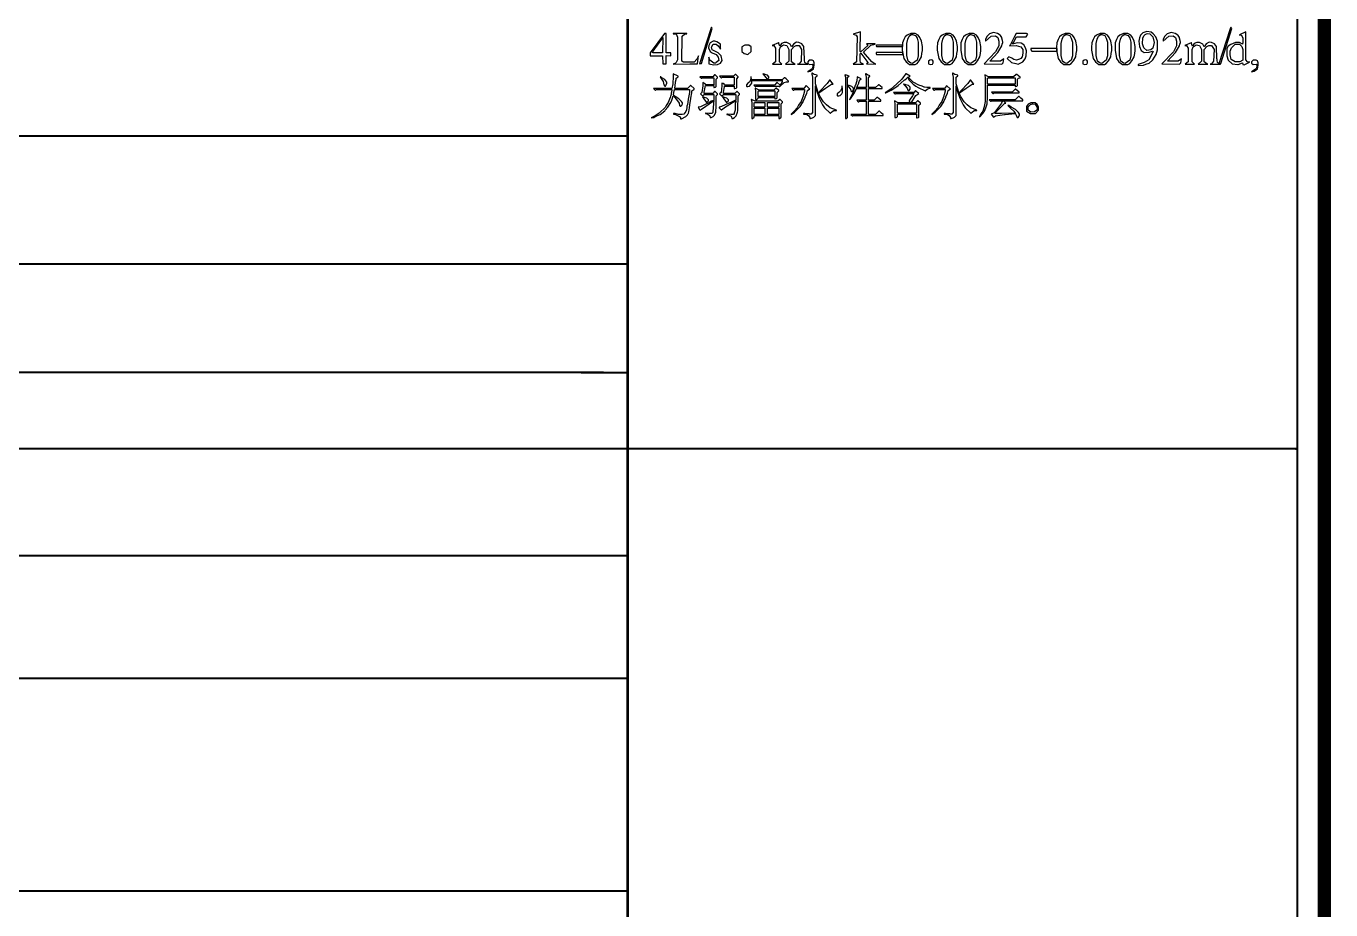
# Model space of a CAD drawing. Extents: x 94 to 452, y -72 to 1042.
# Drawn here: x 354.3 to 451.7, y 290.5 to 356.5 of the extents above; entities that cross this region are included whole.
import ezdxf

# ---------------------------------------------------------------- set-up
doc = ezdxf.new("R2010")
doc.units = 0
doc.header["$MEASUREMENT"] = 0
doc.layers.add('TREE_LAYER', color=7, linetype='Continuous')

msp = doc.modelspace()

# ---------------------------------------------------------------- linework, layer by layer
at = {"layer": 'TREE_LAYER'}
for points, const_width, elevation in [([(451.22612, 995.005583), (451.22612, 11.113007), (451.22612, 10.313007), (451.22612, -71.498816), (94.22612, -71.498816), (94.22612, -69.496695), (94.22612, 9.432416), (94.22612, 10.313007), (94.22612, 11.113007), (94.22612, 13.086307)], 1, 2891.008799), ([(96.22612, 13.086307), (96.22612, 11.113007), (96.22612, 10.313007), (96.22612, 9.432416), (96.22612, 9.432416), (96.22612, -69.496695), (96.22612, -69.498816), (449.22612, -69.498816), (449.22612, -69.498816), (449.22612, 10.313007), (449.22612, 11.113007), (449.22612, 995.005583)], 0.15, 2875.008799), ([(399.22612, 358.157359), (399.22612, 348.278409)], 0.2, 9.87895), ([(221.22612, 348.278409), (399.22612, 348.278409)], 0.15, 178), ([(399.22612, 348.278409), (399.22612, 338.736577)], 0.2, 9.541832), ([(221.22612, 338.736577), (399.22612, 338.736577)], 0.15, 178), ([(399.22612, 338.736577), (399.22612, 330.632555)], 0.2, 8.104022), ([(221.22612, 330.711939), (399.22612, 330.632555)], 0.15, 178.000018), ([(399.22612, 330.632555), (399.22612, 324.946668)], 0.2, 5.685886), ([(221.22612, 324.977389), (449.22612, 324.938039)], 0.15, 228.000003), ([(399.22612, 324.946668), (399.22612, 316.973356)], 0.2, 7.973312), ([(221.22612, 316.973356), (399.22612, 316.973356)], 0.15, 178), ([(399.22612, 316.973356), (399.22612, 307.823654)], 0.2, 9.149702), ([(221.22612, 307.823654), (399.22612, 307.823654)], 0.15, 178), ([(399.22612, 307.823654), (399.22612, 291.932241)], 0.2, 15.891413), ([(221.22612, 291.932241), (399.22612, 291.932241)], 0.15, 178), ([(399.22612, 291.932241), (399.22612, 281.747003)], 0.2, 10.185238)]:
    msp.add_lwpolyline(points, dxfattribs=dict(at, const_width=const_width, elevation=elevation))
at = {"layer": 'TREE_LAYER', "elevation": 1017}
for points in [[(402.111456, 355.939712), (401.974201, 355.939712), (400.903613, 354.48481), (400.903613, 354.265203), (401.836946, 354.265203), (401.864397, 353.661281), (402.111456, 353.661281), (402.097731, 354.278928), (402.440868, 354.265203), (402.440868, 354.48481), (402.097731, 354.498536), (402.111456, 355.939712), (402.111456, 355.939712)], [(401.782044, 355.500497), (401.864397, 355.624026), (401.823221, 354.498536), (401.123221, 354.48481), (401.09577, 354.512261), (401.123221, 354.622065), (401.782044, 355.500497), (401.782044, 355.500497)], [(403.637565, 355.939712), (402.621879, 355.939712), (402.621879, 355.912261), (402.841487, 355.912261), (402.951291, 355.651477), (402.951291, 353.976967), (402.841487, 353.757359), (402.80031, 353.716183), (402.621879, 353.63383), (403.870898, 353.661281), (403.884624, 353.661281), (404.104232, 353.661281), (404.104232, 353.675006), (404.337565, 353.675006), (404.337565, 353.675006), (404.447369, 353.675006), (404.447369, 353.688732), (404.529722, 354.265203), (404.392467, 354.004418), (404.20031, 353.78481), (403.390506, 353.798536), (403.280702, 353.867163), (403.308153, 355.720105), (403.50031, 355.912261), (403.637565, 355.912261), (403.637565, 355.939712), (403.637565, 355.939712)], [(405.47936, 356.392654), (405.438184, 356.28285), (404.587203, 353.675006), (404.738184, 353.702457), (405.547988, 356.296575), (405.47936, 356.406379), (405.47936, 356.392654)], [(416.609905, 356.049516), (416.060885, 355.871085), (416.280493, 355.802457), (416.362846, 355.692654), (416.321669, 353.825987), (416.060885, 353.63383), (416.829513, 353.63383), (416.62363, 353.743634), (416.609905, 353.771085), (416.582454, 353.922065), (416.582454, 354.375006), (416.609905, 354.471085), (416.62363, 354.471085), (417.158924, 353.757359), (417.158924, 353.743634), (417.158924, 353.743634), (417.04912, 353.675006), (417.74912, 353.63383), (417.680493, 353.675006), (417.44716, 353.825987), (416.829513, 354.539712), (417.378532, 355.061281), (417.694218, 355.129908), (417.707944, 355.143634), (417.707944, 355.171085), (417.04912, 355.171085), (417.158924, 355.03383), (416.62363, 354.567163), (416.609905, 354.553438), (416.582454, 354.594614), (416.609905, 356.049516), (416.609905, 356.049516)], [(420.691534, 355.939712), (420.362122, 355.939712), (420.087613, 355.802457), (419.936632, 355.692654), (419.840554, 355.473046), (419.744475, 355.225987), (419.73075, 354.896575), (419.73075, 354.676967), (419.840554, 354.073046), (420.018985, 353.825987), (420.279769, 353.606379), (420.691534, 353.606379), (420.691534, 353.606379), (420.828789, 353.702457), (420.979769, 353.880889), (421.158201, 354.18285), (421.199377, 354.443634), (421.240554, 354.663242), (421.240554, 354.773046), (421.240554, 354.965203), (421.171926, 355.349516), (421.048397, 355.624026), (420.911142, 355.802457), (420.691534, 355.939712), (420.691534, 355.939712)], [(420.471926, 355.857359), (420.499377, 355.857359), (420.718985, 355.775006), (420.828789, 355.58285), (420.911142, 355.294614), (420.911142, 354.251477), (420.828789, 353.935791), (420.499377, 353.688732), (420.362122, 353.716183), (420.169966, 353.867163), (420.060162, 354.292654), (420.060162, 355.18481), (420.142515, 355.500497), (420.252319, 355.720105), (420.403299, 355.843634), (420.471926, 355.857359), (420.471926, 355.857359)], [(423.304536, 355.939712), (422.975125, 355.939712), (422.700615, 355.802457), (422.549634, 355.692654), (422.453556, 355.473046), (422.357477, 355.225987), (422.343752, 354.896575), (422.343752, 354.676967), (422.453556, 354.073046), (422.631987, 353.825987), (422.892772, 353.606379), (423.304536, 353.606379), (423.304536, 353.606379), (423.441791, 353.702457), (423.592772, 353.880889), (423.771203, 354.18285), (423.812379, 354.443634), (423.853556, 354.663242), (423.853556, 354.773046), (423.853556, 354.965203), (423.784928, 355.349516), (423.661399, 355.624026), (423.524144, 355.802457), (423.304536, 355.939712), (423.304536, 355.939712)], [(423.084928, 355.857359), (423.112379, 355.857359), (423.331987, 355.775006), (423.441791, 355.58285), (423.524144, 355.294614), (423.524144, 354.251477), (423.441791, 353.935791), (423.112379, 353.688732), (422.975125, 353.716183), (422.782968, 353.867163), (422.673164, 354.292654), (422.673164, 355.18481), (422.755517, 355.500497), (422.865321, 355.720105), (423.016301, 355.843634), (423.084928, 355.857359), (423.084928, 355.857359)], [(425.050253, 355.939712), (424.720841, 355.939712), (424.446331, 355.802457), (424.295351, 355.692654), (424.199273, 355.473046), (424.103194, 355.225987), (424.089469, 354.896575), (424.089469, 354.676967), (424.199273, 354.073046), (424.377704, 353.825987), (424.638488, 353.606379), (425.050253, 353.606379), (425.050253, 353.606379), (425.187508, 353.702457), (425.338488, 353.880889), (425.51692, 354.18285), (425.558096, 354.443634), (425.599273, 354.663242), (425.599273, 354.773046), (425.599273, 354.965203), (425.530645, 355.349516), (425.407116, 355.624026), (425.269861, 355.802457), (425.050253, 355.939712), (425.050253, 355.939712)], [(424.830645, 355.857359), (424.858096, 355.857359), (425.077704, 355.775006), (425.187508, 355.58285), (425.269861, 355.294614), (425.269861, 354.251477), (425.187508, 353.935791), (424.858096, 353.688732), (424.720841, 353.716183), (424.528684, 353.867163), (424.41888, 354.292654), (424.41888, 355.18481), (424.501233, 355.500497), (424.611037, 355.720105), (424.762018, 355.843634), (424.830645, 355.857359), (424.830645, 355.857359)], [(426.837146, 355.939712), (426.535185, 355.994614), (426.24695, 355.898536), (426.054793, 355.720105), (425.944989, 355.514222), (425.944989, 355.363242), (426.356754, 355.73383), (426.686166, 355.747555), (426.864597, 355.624026), (426.933225, 355.363242), (426.933225, 355.020105), (426.699891, 354.567163), (425.835185, 353.675006), (427.152833, 353.63383), (427.262636, 353.743634), (427.303813, 354.045595), (427.056754, 353.853438), (426.356754, 353.853438), (426.274401, 353.853438), (426.864597, 354.512261), (427.152833, 355.020105), (427.194009, 355.143634), (427.235185, 355.267163), (427.235185, 355.294614), (427.207734, 355.404418), (427.166558, 355.58285), (427.152833, 355.637752), (427.056754, 355.788732), (427.043029, 355.802457), (426.837146, 355.939712), (426.837146, 355.939712)], [(429.008353, 355.939712), (428.239726, 355.939712), (428.102471, 355.706379), (427.80051, 355.102457), (427.745608, 355.020105), (428.239726, 355.03383), (428.569137, 354.924026), (428.720118, 354.731869), (428.733843, 354.471085), (428.678941, 354.196575), (428.569137, 354.073046), (428.473059, 354.004418), (428.267177, 353.949516), (428.061294, 353.990693), (427.896588, 354.086771), (427.690706, 354.18285), (427.553451, 354.05932), (427.882863, 353.771085), (428.212275, 353.688732), (428.390706, 353.647555), (428.720118, 353.812261), (428.898549, 354.031869), (428.980902, 354.251477), (429.008353, 354.635791), (428.939726, 354.869124), (428.802471, 355.075006), (428.596588, 355.198536), (428.294628, 355.225987), (427.965216, 355.143634), (428.033843, 355.253438), (428.253451, 355.692654), (428.980902, 355.692654), (429.090706, 355.871085), (429.008353, 355.939712), (429.008353, 355.939712)], [(432.211551, 355.939712), (431.88214, 355.939712), (431.60763, 355.802457), (431.456649, 355.692654), (431.360571, 355.473046), (431.264493, 355.225987), (431.250767, 354.896575), (431.250767, 354.676967), (431.360571, 354.073046), (431.539002, 353.825987), (431.799787, 353.606379), (432.211551, 353.606379), (432.211551, 353.606379), (432.348806, 353.702457), (432.499787, 353.880889), (432.678218, 354.18285), (432.719394, 354.443634), (432.760571, 354.663242), (432.760571, 354.773046), (432.760571, 354.965203), (432.691943, 355.349516), (432.568414, 355.624026), (432.431159, 355.802457), (432.211551, 355.939712), (432.211551, 355.939712)], [(431.991943, 355.857359), (432.019394, 355.857359), (432.239002, 355.775006), (432.348806, 355.58285), (432.431159, 355.294614), (432.431159, 354.251477), (432.348806, 353.935791), (432.019394, 353.688732), (431.88214, 353.716183), (431.689983, 353.867163), (431.580179, 354.292654), (431.580179, 355.18481), (431.662532, 355.500497), (431.772336, 355.720105), (431.923316, 355.843634), (431.991943, 355.857359), (431.991943, 355.857359)], [(434.824553, 355.939712), (434.495142, 355.939712), (434.220632, 355.802457), (434.069651, 355.692654), (433.973573, 355.473046), (433.877495, 355.225987), (433.863769, 354.896575), (433.863769, 354.676967), (433.973573, 354.073046), (434.152004, 353.825987), (434.412789, 353.606379), (434.824553, 353.606379), (434.824553, 353.606379), (434.961808, 353.702457), (435.112789, 353.880889), (435.29122, 354.18285), (435.332397, 354.443634), (435.373573, 354.663242), (435.373573, 354.773046), (435.373573, 354.965203), (435.304946, 355.349516), (435.181416, 355.624026), (435.044161, 355.802457), (434.824553, 355.939712), (434.824553, 355.939712)], [(434.604946, 355.857359), (434.632397, 355.857359), (434.852004, 355.775006), (434.961808, 355.58285), (435.044161, 355.294614), (435.044161, 354.251477), (434.961808, 353.935791), (434.632397, 353.688732), (434.495142, 353.716183), (434.302985, 353.867163), (434.193181, 354.292654), (434.193181, 355.18481), (434.275534, 355.500497), (434.385338, 355.720105), (434.536318, 355.843634), (434.604946, 355.857359), (434.604946, 355.857359)], [(436.57027, 355.939712), (436.240858, 355.939712), (435.966349, 355.802457), (435.815368, 355.692654), (435.71929, 355.473046), (435.623211, 355.225987), (435.609486, 354.896575), (435.609486, 354.676967), (435.71929, 354.073046), (435.897721, 353.825987), (436.158505, 353.606379), (436.57027, 353.606379), (436.57027, 353.606379), (436.707525, 353.702457), (436.858505, 353.880889), (437.036937, 354.18285), (437.078113, 354.443634), (437.11929, 354.663242), (437.11929, 354.773046), (437.11929, 354.965203), (437.050662, 355.349516), (436.927133, 355.624026), (436.789878, 355.802457), (436.57027, 355.939712), (436.57027, 355.939712)], [(436.350662, 355.857359), (436.378113, 355.857359), (436.597721, 355.775006), (436.707525, 355.58285), (436.789878, 355.294614), (436.789878, 354.251477), (436.707525, 353.935791), (436.378113, 353.688732), (436.240858, 353.716183), (436.048702, 353.867163), (435.938898, 354.292654), (435.938898, 355.18481), (436.021251, 355.500497), (436.131054, 355.720105), (436.282035, 355.843634), (436.350662, 355.857359), (436.350662, 355.857359)], [(438.315987, 356.035791), (437.986575, 356.076967), (437.684614, 355.980889), (437.519908, 355.816183), (437.437556, 355.596575), (437.396379, 355.363242), (437.437556, 354.951477), (437.57481, 354.663242), (437.794418, 354.512261), (438.151281, 354.525987), (438.412065, 354.622065), (438.453242, 354.594614), (438.12383, 353.963242), (437.780693, 353.757359), (437.341477, 353.606379), (437.341477, 353.537752), (437.725791, 353.578928), (437.904222, 353.63383), (438.151281, 353.716183), (438.39834, 353.949516), (438.425791, 353.976967), (438.67285, 354.361281), (438.782654, 354.718144), (438.782654, 355.363242), (438.645399, 355.678928), (438.466967, 355.912261), (438.315987, 356.035791), (438.315987, 356.035791)], [(437.97285, 355.898536), (438.055203, 355.925987), (438.206183, 355.912261), (438.425791, 355.678928), (438.535595, 355.253438), (438.439516, 354.841673), (438.288536, 354.704418), (437.986575, 354.663242), (437.766967, 354.855399), (437.657163, 355.157359), (437.684614, 355.610301), (437.794418, 355.788732), (437.808144, 355.802457), (437.84932, 355.857359), (437.97285, 355.898536), (437.97285, 355.898536)], [(440.10288, 355.939712), (439.800919, 355.994614), (439.512684, 355.898536), (439.320527, 355.720105), (439.210723, 355.514222), (439.210723, 355.363242), (439.622488, 355.73383), (439.9519, 355.747555), (440.130331, 355.624026), (440.198959, 355.363242), (440.198959, 355.020105), (439.965625, 354.567163), (439.100919, 353.675006), (440.418566, 353.63383), (440.52837, 353.743634), (440.569547, 354.045595), (440.322488, 353.853438), (439.622488, 353.853438), (439.540135, 353.853438), (440.130331, 354.512261), (440.418566, 355.020105), (440.459743, 355.143634), (440.500919, 355.267163), (440.500919, 355.294614), (440.473468, 355.404418), (440.432292, 355.58285), (440.418566, 355.637752), (440.322488, 355.788732), (440.308762, 355.802457), (440.10288, 355.939712), (440.10288, 355.939712)], [(444.253137, 356.392654), (444.211961, 356.28285), (443.36098, 353.675006), (443.511961, 353.702457), (444.321765, 356.296575), (444.253137, 356.406379), (444.253137, 356.392654)], [(445.381207, 356.049516), (444.91454, 355.829908), (444.91454, 355.802457), (445.024344, 355.829908), (445.161599, 355.610301), (445.161599, 355.239712), (445.134148, 355.157359), (445.120422, 355.143634), (444.91454, 355.253438), (444.612579, 355.253438), (444.255717, 355.116183), (444.06356, 354.992654), (443.967481, 354.800497), (443.953756, 354.48481), (443.953756, 354.251477), (444.06356, 353.935791), (444.351795, 353.675006), (444.777285, 353.606379), (444.804736, 353.606379), (445.120422, 353.743634), (445.134148, 353.729908), (445.161599, 353.606379), (445.243952, 353.592654), (445.641991, 353.78481), (445.641991, 353.825987), (445.573364, 353.78481), (445.491011, 353.825987), (445.381207, 353.963242), (445.381207, 356.049516), (445.381207, 356.049516)], [(405.728999, 355.349516), (405.605469, 355.349516), (405.399587, 355.225987), (405.289783, 355.03383), (405.276057, 354.869124), (405.399587, 354.594614), (405.536842, 354.48481), (405.825077, 354.361281), (405.989783, 354.169124), (406.030959, 353.90834), (405.838802, 353.757359), (405.811351, 353.716183), (405.660371, 353.716183), (405.35841, 353.935791), (405.289783, 354.155399), (405.289783, 353.675006), (405.674097, 353.592654), (405.948606, 353.606379), (406.154489, 353.716183), (406.278018, 353.922065), (406.209391, 354.265203), (405.976057, 354.498536), (405.536842, 354.718144), (405.48194, 354.910301), (405.605469, 355.129908), (405.838802, 355.143634), (405.989783, 355.020105), (406.168214, 354.773046), (406.154489, 355.129908), (405.879979, 355.30834), (405.728999, 355.349516), (405.728999, 355.349516)], [(408.270794, 355.061281), (407.968833, 355.061281), (407.749225, 354.924026), (407.749225, 354.594614), (407.927656, 354.443634), (408.188441, 354.375006), (408.449225, 354.594614), (408.449225, 354.924026), (408.270794, 355.061281), (408.270794, 355.061281)], [(410.483177, 355.239712), (410.01651, 355.03383), (410.153765, 355.03383), (410.263569, 354.841673), (410.263569, 353.825987), (410.043961, 353.63383), (410.743961, 353.63383), (410.56553, 353.825987), (410.56553, 354.745595), (410.647883, 354.937752), (410.853765, 355.075006), (411.11455, 355.03383), (411.251805, 354.745595), (411.251805, 353.853438), (411.004746, 353.63383), (411.732197, 353.63383), (411.663569, 353.675006), (411.471412, 353.825987), (411.471412, 354.731869), (411.663569, 354.965203), (411.800824, 355.03383), (412.020432, 355.03383), (412.212589, 354.731869), (412.171412, 353.853438), (412.020432, 353.675006), (411.910628, 353.63383), (412.679256, 353.63383), (412.473373, 353.743634), (412.459648, 353.771085), (412.432197, 353.922065), (412.432197, 354.045595), (412.418471, 354.045595), (412.39102, 354.951477), (412.24004, 355.171085), (412.006706, 355.253438), (411.842001, 355.280889), (411.622393, 355.171085), (411.471412, 354.924026), (411.361608, 355.143634), (411.11455, 355.267163), (410.922393, 355.253438), (410.71651, 355.18481), (410.592981, 354.992654), (410.56553, 355.03383), (410.483177, 355.253438), (410.483177, 355.239712)], [(419.783072, 355.061281), (417.806602, 355.061281), (417.779151, 355.03383), (417.806602, 354.951477), (419.755621, 354.951477), (419.783072, 354.992654), (419.783072, 355.061281), (419.783072, 355.061281)], [(431.303089, 354.814222), (429.326619, 354.814222), (429.326619, 354.704418), (429.408972, 354.622065), (431.275639, 354.622065), (431.303089, 354.663242), (431.303089, 354.814222), (431.303089, 354.814222)], [(441.285852, 355.239712), (440.819185, 355.03383), (440.95644, 355.03383), (441.066244, 354.841673), (441.066244, 353.825987), (440.846636, 353.63383), (441.546636, 353.63383), (441.368205, 353.825987), (441.368205, 354.745595), (441.450558, 354.937752), (441.65644, 355.075006), (441.917224, 355.03383), (442.054479, 354.745595), (442.054479, 353.853438), (441.80742, 353.63383), (442.534871, 353.63383), (442.466244, 353.675006), (442.274087, 353.825987), (442.274087, 354.731869), (442.466244, 354.965203), (442.603499, 355.03383), (442.823107, 355.03383), (443.015263, 354.731869), (442.974087, 353.853438), (442.823107, 353.675006), (442.713303, 353.63383), (443.48193, 353.63383), (443.276048, 353.743634), (443.262322, 353.771085), (443.234871, 353.922065), (443.234871, 354.045595), (443.221146, 354.045595), (443.193695, 354.951477), (443.042714, 355.171085), (442.809381, 355.253438), (442.644675, 355.280889), (442.425067, 355.171085), (442.274087, 354.924026), (442.164283, 355.143634), (441.917224, 355.267163), (441.725067, 355.253438), (441.519185, 355.18481), (441.395656, 354.992654), (441.368205, 355.03383), (441.285852, 355.253438), (441.285852, 355.239712)], [(444.571403, 355.129908), (444.585128, 355.143634), (444.91454, 355.143634), (445.06552, 354.951477), (445.161599, 354.745595), (445.161599, 353.935791), (444.928266, 353.812261), (444.749834, 353.812261), (444.585128, 353.825987), (444.269442, 353.990693), (444.21454, 354.347555), (444.200815, 354.622065), (444.296893, 354.869124), (444.502775, 355.061281), (444.571403, 355.129908), (444.571403, 355.129908)], [(412.997521, 353.935791), (412.777913, 353.935791), (412.668109, 353.825987), (412.668109, 353.716183), (412.777913, 353.606379), (412.997521, 353.63383), (413.079874, 353.524026), (412.997521, 353.304418), (412.668109, 353.057359), (412.860266, 353.125987), (413.107325, 353.304418), (413.162227, 353.565203), (413.148502, 353.743634), (413.0936, 353.880889), (412.997521, 353.935791), (412.997521, 353.935791)], [(419.783072, 354.512261), (417.779151, 354.512261), (417.779151, 354.402457), (417.806602, 354.375006), (419.783072, 354.375006), (419.783072, 354.512261), (419.783072, 354.512261)], [(421.998035, 353.935791), (421.888231, 353.976967), (421.778427, 353.935791), (421.696074, 353.853438), (421.696074, 353.675006), (421.805878, 353.606379), (421.998035, 353.647555), (422.025486, 353.743634), (422.025486, 353.757359), (422.025486, 353.867163), (421.998035, 353.935791), (421.998035, 353.935791)], [(433.518052, 353.935791), (433.408248, 353.976967), (433.298445, 353.935791), (433.216092, 353.853438), (433.216092, 353.675006), (433.325896, 353.606379), (433.518052, 353.647555), (433.545503, 353.743634), (433.545503, 353.757359), (433.545503, 353.867163), (433.518052, 353.935791), (433.518052, 353.935791)], [(446.138688, 353.935791), (445.91908, 353.935791), (445.809276, 353.825987), (445.809276, 353.716183), (445.91908, 353.606379), (446.138688, 353.63383), (446.221041, 353.524026), (446.138688, 353.304418), (445.809276, 353.057359), (446.001433, 353.125987), (446.248492, 353.304418), (446.303394, 353.565203), (446.289669, 353.743634), (446.234767, 353.880889), (446.138688, 353.935791), (446.138688, 353.935791)], [(402.633025, 352.920105), (402.633025, 352.920105), (402.633025, 352.535791), (402.619299, 352.535791), (402.605574, 352.357359), (402.591848, 352.220105), (402.591848, 352.178928), (402.536946, 351.822065), (401.164397, 351.822065), (401.274201, 351.712261), (401.315378, 351.712261), (401.342829, 351.753438), (402.523221, 351.753438), (402.523221, 351.739712), (402.523221, 351.739712), (402.523221, 351.698536), (402.49577, 351.575006), (402.49577, 351.547555), (402.482044, 351.478928), (402.482044, 351.451477), (402.440868, 351.273046), (402.427142, 351.245595), (402.413417, 351.163242), (402.248711, 350.778928), (402.111456, 350.545595), (402.042829, 350.435791), (401.589888, 349.98285), (401.274201, 349.776967), (400.985966, 349.625987), (401.178123, 349.667163), (401.342829, 349.749516), (401.644789, 349.886771), (402.001652, 350.161281), (402.029103, 350.202457), (402.22126, 350.422065), (402.440868, 350.778928), (402.523221, 350.943634), (402.633025, 351.286771), (402.660476, 351.273046), (402.729103, 351.176967), (402.852633, 351.039712), (402.962437, 350.902457), (403.07224, 350.724026), (403.099691, 350.545595), (403.140868, 350.504418), (403.182044, 350.504418), (403.264397, 350.586771), (403.319299, 350.68285), (403.319299, 350.765203), (403.250672, 350.861281), (403.058515, 351.053438), (402.77028, 351.231869), (402.64675, 351.341673), (402.701652, 351.671085), (402.715378, 351.68481), (402.715378, 351.725987), (402.729103, 351.753438), (403.827142, 351.753438), (403.840868, 351.739712), (403.840868, 351.520105), (403.758515, 351.025987), (403.744789, 350.998536), (403.717339, 350.83383), (403.717339, 350.806379), (403.689888, 350.641673), (403.648711, 350.518144), (403.634986, 350.394614), (403.62126, 350.271085), (403.62126, 350.243634), (403.580084, 350.106379), (403.429103, 349.914222), (403.291848, 349.886771), (403.264397, 349.886771), (403.017339, 349.886771), (402.784005, 349.955399), (402.660476, 349.955399), (402.660476, 349.914222), (402.742829, 349.914222), (403.099691, 349.735791), (403.182044, 349.625987), (403.182044, 349.557359), (403.250672, 349.557359), (403.580084, 349.735791), (403.703613, 349.85932), (403.758515, 349.955399), (403.77224, 349.996575), (403.799691, 350.092654), (403.813417, 350.243634), (403.840868, 350.394614), (403.840868, 350.435791), (403.868319, 350.55932), (403.868319, 350.627948), (403.950672, 351.067163), (403.950672, 351.10834), (404.019299, 351.506379), (404.019299, 351.643634), (404.17028, 351.753438), (404.197731, 351.753438), (404.197731, 351.822065), (403.950672, 352.041673), (403.909495, 352.041673), (403.689888, 351.822065), (402.742829, 351.822065), (402.742829, 351.835791), (402.811456, 352.275006), (402.811456, 352.316183), (402.852633, 352.494614), (402.852633, 352.590693), (402.989888, 352.686771), (402.989888, 352.700497), (402.989888, 352.741673), (402.633025, 352.920105), (402.633025, 352.920105)], [(401.713417, 352.700497), (401.644789, 352.700497), (401.740868, 352.563242), (401.891848, 352.343634), (401.933025, 352.110301), (402.001652, 352.000497), (402.042829, 352.000497), (402.111456, 352.110301), (402.152633, 352.220105), (402.152633, 352.302457), (402.084005, 352.398536), (402.001652, 352.494614), (401.782044, 352.631869), (401.713417, 352.700497), (401.713417, 352.700497)], [(405.762437, 352.851477), (405.72126, 352.851477), (405.584005, 352.700497), (404.623221, 352.700497), (404.733025, 352.590693), (404.774201, 352.590693), (404.815378, 352.631869), (405.652633, 352.631869), (405.652633, 352.618144), (405.652633, 352.124026), (405.652633, 352.110301), (405.034986, 352.110301), (405.034986, 352.151477), (405.02126, 352.165203), (404.925182, 352.220105), (404.842829, 352.261281), (404.842829, 352.027948), (404.774201, 351.53383), (404.664397, 351.424026), (404.815378, 351.273046), (404.842829, 351.273046), (404.952633, 351.38285), (405.652633, 351.38285), (405.652633, 351.38285), (405.652633, 350.943634), (405.638907, 350.929908), (405.474201, 350.875006), (405.323221, 350.765203), (405.103613, 350.68285), (404.664397, 350.463242), (404.485966, 350.435791), (404.582044, 350.257359), (404.664397, 350.216183), (404.74675, 350.28481), (405.638907, 350.902457), (405.652633, 350.902457), (405.652633, 350.847555), (405.638907, 350.83383), (405.638907, 350.641673), (405.611456, 350.449516), (405.611456, 350.380889), (405.584005, 350.106379), (405.584005, 350.024026), (405.501652, 349.955399), (405.323221, 349.955399), (405.062437, 349.996575), (405.034986, 349.996575), (405.034986, 349.955399), (405.213417, 349.914222), (405.336946, 349.818144), (405.364397, 349.790693), (405.391848, 349.667163), (405.474201, 349.667163), (405.611456, 349.735791), (405.72126, 349.845595), (405.803613, 350.051477), (405.817339, 350.202457), (405.831064, 350.353438), (405.831064, 351.273046), (405.940868, 351.38285), (405.940868, 351.424026), (405.762437, 351.602457), (405.72126, 351.602457), (405.584005, 351.451477), (404.966358, 351.451477), (404.952633, 351.465203), (404.952633, 351.547555), (405.034986, 352.041673), (405.652633, 352.041673), (405.652633, 352.041673), (405.652633, 351.890693), (405.693809, 351.890693), (405.789888, 351.931869), (405.831064, 351.973046), (405.831064, 352.522065), (405.940868, 352.631869), (405.940868, 352.65932), (405.762437, 352.851477), (405.762437, 352.851477)], [(407.299691, 352.878928), (407.258515, 352.878928), (407.12126, 352.741673), (406.091848, 352.741673), (406.201652, 352.631869), (406.242829, 352.631869), (406.27028, 352.65932), (407.189888, 352.65932), (407.189888, 352.65932), (407.189888, 352.08285), (407.189888, 352.08285), (406.462437, 352.08285), (406.462437, 352.110301), (406.448711, 352.124026), (406.352633, 352.192654), (406.27028, 352.220105), (406.27028, 352.027948), (406.201652, 351.53383), (406.091848, 351.424026), (406.242829, 351.273046), (406.27028, 351.273046), (406.380084, 351.38285), (407.299691, 351.38285), (407.299691, 351.38285), (407.299691, 350.943634), (407.285966, 350.943634), (406.929103, 350.792654), (406.791848, 350.724026), (406.462437, 350.573046), (406.448711, 350.573046), (406.105574, 350.435791), (406.050672, 350.435791), (406.050672, 350.394614), (406.201652, 350.243634), (406.242829, 350.243634), (406.531064, 350.463242), (406.97028, 350.724026), (407.299691, 350.902457), (407.299691, 350.902457), (407.299691, 350.83383), (407.258515, 350.765203), (407.258515, 350.202457), (407.189888, 349.996575), (407.189888, 349.955399), (407.12126, 349.886771), (406.942829, 349.886771), (406.682044, 349.914222), (406.640868, 349.914222), (406.640868, 349.886771), (406.819299, 349.845595), (406.956554, 349.749516), (406.97028, 349.722065), (407.011456, 349.58481), (407.080084, 349.58481), (407.217339, 349.653438), (407.340868, 349.776967), (407.409495, 349.98285), (407.423221, 350.065203), (407.450672, 350.161281), (407.450672, 350.724026), (407.478123, 350.820105), (407.478123, 351.273046), (407.587927, 351.38285), (407.587927, 351.424026), (407.409495, 351.602457), (407.368319, 351.602457), (407.231064, 351.451477), (406.393809, 351.451477), (406.380084, 351.465203), (406.380084, 351.547555), (406.448711, 351.945595), (406.462437, 352.000497), (407.189888, 352.000497), (407.189888, 352.000497), (407.189888, 351.822065), (407.231064, 351.822065), (407.327142, 351.849516), (407.368319, 351.890693), (407.368319, 352.549516), (407.478123, 352.65932), (407.478123, 352.700497), (407.299691, 352.878928), (407.299691, 352.878928)], [(408.452633, 352.700497), (408.425182, 352.700497), (408.425182, 352.549516), (408.342829, 352.329908), (408.205574, 352.220105), (408.09577, 352.110301), (408.09577, 352.000497), (408.123221, 351.973046), (408.205574, 351.973046), (408.315378, 352.000497), (408.425182, 352.124026), (408.493809, 352.220105), (408.493809, 352.398536), (408.493809, 352.412261), (410.758515, 352.412261), (410.758515, 352.398536), (410.758515, 352.329908), (410.607535, 352.08285), (410.401652, 352.261281), (410.360476, 352.261281), (410.182044, 352.08285), (408.644789, 352.08285), (408.754593, 351.973046), (408.782044, 351.973046), (408.823221, 352.000497), (410.552633, 352.000497), (410.566358, 352.000497), (410.538907, 351.973046), (410.580084, 351.973046), (410.909495, 352.261281), (411.087927, 352.329908), (411.238907, 352.329908), (411.238907, 352.371085), (411.074201, 352.535791), (410.950672, 352.631869), (410.909495, 352.631869), (410.758515, 352.480889), (408.493809, 352.480889), (408.480084, 352.50834), (408.452633, 352.700497), (408.452633, 352.700497)], [(409.344789, 352.920105), (409.331064, 352.920105), (409.440868, 352.78285), (409.633025, 352.522065), (409.660476, 352.522065), (409.77028, 352.631869), (409.77028, 352.700497), (409.660476, 352.810301), (409.49577, 352.878928), (409.440868, 352.892654), (409.344789, 352.920105), (409.344789, 352.920105)], [(412.99577, 352.961281), (412.982044, 352.961281), (412.982044, 352.892654), (413.023221, 352.673046), (413.023221, 350.024026), (412.940868, 349.914222), (412.789888, 349.914222), (412.789888, 349.927948), (412.680084, 349.927948), (412.680084, 349.927948), (412.515378, 349.941673), (412.460476, 349.955399), (412.364397, 349.955399), (412.364397, 349.914222), (412.611456, 349.886771), (412.72126, 349.804418), (412.831064, 349.667163), (412.831064, 349.667163), (412.831064, 349.58481), (412.885966, 349.58481), (413.023221, 349.625987), (413.119299, 349.694614), (413.242829, 349.804418), (413.242829, 352.014222), (413.242829, 352.014222), (413.27028, 351.945595), (413.311456, 351.739712), (413.531064, 351.094614), (413.778123, 350.614222), (413.929103, 350.394614), (414.340868, 349.996575), (414.368319, 349.996575), (414.450672, 350.065203), (414.560476, 350.147555), (414.629103, 350.175006), (414.807535, 350.175006), (414.807535, 350.216183), (414.807535, 350.216183), (414.354593, 350.394614), (414.340868, 350.394614), (414.080084, 350.614222), (413.860476, 350.83383), (413.57224, 351.25932), (413.489888, 351.465203), (413.489888, 351.478928), (413.503613, 351.492654), (413.997731, 351.849516), (414.436946, 352.151477), (414.450672, 352.151477), (414.560476, 352.151477), (414.54675, 352.165203), (414.340868, 352.439712), (414.340868, 352.439712), (414.299691, 352.439712), (414.12126, 352.192654), (413.599691, 351.643634), (413.476162, 351.506379), (413.462437, 351.520105), (413.242829, 352.178928), (413.242829, 352.65932), (413.380084, 352.769124), (413.380084, 352.769124), (413.380084, 352.810301), (413.174201, 352.878928), (413.160476, 352.878928), (412.99577, 352.961281), (412.99577, 352.961281)], [(415.466358, 352.851477), (415.452633, 352.851477), (415.452633, 352.837752), (415.493809, 352.673046), (415.493809, 349.58481), (415.562437, 349.58481), (415.644789, 349.667163), (415.644789, 352.027948), (415.644789, 352.041673), (415.727142, 351.95932), (415.850672, 351.794614), (415.864397, 351.767163), (415.891848, 351.643634), (415.933025, 351.602457), (416.001652, 351.602457), (416.084005, 351.712261), (416.084005, 351.863242), (415.960476, 351.973046), (415.754593, 352.041673), (415.699691, 352.055399), (415.685966, 352.055399), (415.658515, 352.069124), (415.644789, 352.069124), (415.644789, 352.65932), (415.754593, 352.741673), (415.576162, 352.810301), (415.562437, 352.810301), (415.466358, 352.851477), (415.466358, 352.851477)], [(417.003613, 352.920105), (416.989888, 352.920105), (416.989888, 352.892654), (417.031064, 352.673046), (417.031064, 351.904418), (417.031064, 351.890693), (416.344789, 351.890693), (416.344789, 351.904418), (416.37224, 351.95932), (416.385966, 352.027948), (416.482044, 352.23383), (416.482044, 352.261281), (416.550672, 352.480889), (416.660476, 352.549516), (416.37224, 352.700497), (416.331064, 352.398536), (416.234986, 352.069124), (416.22126, 352.041673), (416.042829, 351.492654), (415.782044, 350.98481), (415.864397, 351.067163), (416.152633, 351.492654), (416.180084, 351.561281), (416.331064, 351.876967), (416.331064, 351.863242), (416.331064, 351.822065), (417.031064, 351.822065), (417.031064, 351.822065), (417.031064, 350.943634), (417.031064, 350.943634), (416.331064, 350.943634), (416.440868, 350.83383), (416.482044, 350.83383), (416.523221, 350.875006), (417.031064, 350.875006), (417.031064, 350.861281), (417.031064, 349.886771), (417.031064, 349.886771), (415.891848, 349.886771), (416.001652, 349.776967), (416.042829, 349.776967), (416.084005, 349.804418), (418.307535, 349.804418), (418.307535, 349.886771), (418.17028, 349.996575), (418.019299, 350.13383), (417.978123, 350.13383), (417.731064, 349.886771), (417.223221, 349.886771), (417.209495, 349.886771), (417.209495, 350.861281), (417.223221, 350.875006), (418.129103, 350.875006), (418.129103, 350.943634), (417.882044, 351.163242), (417.840868, 351.163242), (417.62126, 350.943634), (417.223221, 350.943634), (417.209495, 350.943634), (417.209495, 351.822065), (417.223221, 351.822065), (418.238907, 351.822065), (418.238907, 351.890693), (417.991848, 352.110301), (417.950672, 352.110301), (417.731064, 351.890693), (417.223221, 351.890693), (417.209495, 351.904418), (417.209495, 352.631869), (417.319299, 352.741673), (417.319299, 352.769124), (417.140868, 352.851477), (417.003613, 352.920105), (417.003613, 352.920105)], [(420.023221, 352.920105), (419.982044, 352.920105), (419.968319, 352.906379), (419.831064, 352.700497), (419.693809, 352.522065), (419.309495, 352.137752), (418.87028, 351.780889), (418.444789, 351.492654), (418.513417, 351.492654), (418.911456, 351.712261), (419.103613, 351.822065), (419.433025, 352.041673), (419.87224, 352.453438), (419.913417, 352.480889), (420.009495, 352.549516), (420.133025, 352.65932), (420.229103, 352.480889), (420.311456, 352.371085), (420.544789, 352.137752), (420.750672, 352.000497), (420.915378, 351.904418), (421.436946, 351.643634), (421.587927, 351.780889), (421.766358, 351.863242), (421.807535, 351.863242), (421.807535, 351.890693), (421.574201, 351.890693), (421.39577, 351.931869), (421.368319, 351.931869), (421.203613, 352.000497), (420.97028, 352.08285), (420.531064, 352.302457), (420.160476, 352.65932), (420.311456, 352.741673), (420.023221, 352.920105), (420.023221, 352.920105)], [(423.49577, 352.961281), (423.482044, 352.961281), (423.482044, 352.892654), (423.523221, 352.673046), (423.523221, 350.024026), (423.440868, 349.914222), (423.289888, 349.914222), (423.289888, 349.927948), (423.180084, 349.927948), (423.180084, 349.927948), (423.015378, 349.941673), (422.960476, 349.955399), (422.864397, 349.955399), (422.864397, 349.914222), (423.111456, 349.886771), (423.22126, 349.804418), (423.331064, 349.667163), (423.331064, 349.667163), (423.331064, 349.58481), (423.385966, 349.58481), (423.523221, 349.625987), (423.619299, 349.694614), (423.742829, 349.804418), (423.742829, 352.014222), (423.742829, 352.014222), (423.77028, 351.945595), (423.811456, 351.739712), (424.031064, 351.094614), (424.278123, 350.614222), (424.429103, 350.394614), (424.840868, 349.996575), (424.868319, 349.996575), (424.950672, 350.065203), (425.060476, 350.147555), (425.129103, 350.175006), (425.307535, 350.175006), (425.307535, 350.216183), (425.307535, 350.216183), (424.854593, 350.394614), (424.840868, 350.394614), (424.580084, 350.614222), (424.360476, 350.83383), (424.07224, 351.25932), (423.989888, 351.465203), (423.989888, 351.478928), (424.003613, 351.492654), (424.497731, 351.849516), (424.936946, 352.151477), (424.950672, 352.151477), (425.060476, 352.151477), (425.04675, 352.165203), (424.840868, 352.439712), (424.840868, 352.439712), (424.799691, 352.439712), (424.62126, 352.192654), (424.099691, 351.643634), (423.976162, 351.506379), (423.962437, 351.520105), (423.742829, 352.178928), (423.742829, 352.65932), (423.880084, 352.769124), (423.880084, 352.769124), (423.880084, 352.810301), (423.674201, 352.878928), (423.660476, 352.878928), (423.49577, 352.961281), (423.49577, 352.961281)], [(428.27224, 352.878928), (428.231064, 352.878928), (428.038907, 352.700497), (426.17224, 352.700497), (425.884005, 352.851477), (425.925182, 352.604418), (425.925182, 350.861281), (425.842829, 350.490693), (425.842829, 350.463242), (425.733025, 350.13383), (425.623221, 349.955399), (425.485966, 349.735791), (425.485966, 349.694614), (425.74675, 349.969124), (425.884005, 350.175006), (425.993809, 350.449516), (426.062437, 350.68285), (426.076162, 350.847555), (426.103613, 351.012261), (426.103613, 352.069124), (426.103613, 352.08285), (428.148711, 352.08285), (428.148711, 352.069124), (428.148711, 351.973046), (428.189888, 351.973046), (428.285966, 352.000497), (428.340868, 352.041673), (428.340868, 352.522065), (428.409495, 352.590693), (428.519299, 352.631869), (428.519299, 352.65932), (428.27224, 352.878928), (428.27224, 352.878928)], [(426.131064, 352.618144), (426.144789, 352.631869), (428.148711, 352.631869), (428.148711, 352.618144), (428.148711, 352.151477), (428.148711, 352.151477), (426.103613, 352.151477), (426.103613, 352.151477), (426.103613, 352.590693), (426.131064, 352.618144), (426.131064, 352.618144)], [(408.754593, 351.863242), (408.754593, 351.863242), (408.754593, 351.835791), (408.782044, 351.616183), (408.782044, 351.012261), (408.864397, 351.012261), (408.933025, 351.053438), (408.974201, 351.094614), (408.974201, 351.163242), (410.209495, 351.163242), (410.209495, 351.163242), (410.209495, 351.053438), (410.250672, 351.053438), (410.34675, 351.080889), (410.401652, 351.122065), (410.401652, 351.53383), (410.511456, 351.643634), (410.511456, 351.671085), (410.319299, 351.863242), (410.291848, 351.863242), (410.140868, 351.712261), (409.042829, 351.712261), (408.754593, 351.863242), (408.754593, 351.863242)], [(409.001652, 351.629908), (409.001652, 351.643634), (410.209495, 351.643634), (410.209495, 351.629908), (410.209495, 351.245595), (410.209495, 351.231869), (408.974201, 351.231869), (408.974201, 351.245595), (408.974201, 351.602457), (409.001652, 351.629908), (409.001652, 351.629908)], [(412.542829, 352.041673), (412.529103, 352.027948), (412.391848, 351.822065), (411.485966, 351.822065), (411.59577, 351.712261), (411.623221, 351.712261), (411.664397, 351.753438), (412.405574, 351.753438), (412.419299, 351.739712), (412.433025, 351.629908), (412.350672, 351.341673), (412.336946, 351.314222), (412.323221, 351.231869), (412.309495, 351.204418), (412.282044, 351.135791), (412.282044, 351.122065), (412.17224, 350.861281), (411.993809, 350.586771), (411.884005, 350.394614), (411.664397, 350.13383), (411.444789, 349.914222), (411.444789, 349.886771), (411.691848, 350.065203), (412.103613, 350.476967), (412.323221, 350.83383), (412.336946, 350.875006), (412.474201, 351.149516), (412.474201, 351.163242), (412.487927, 351.204418), (412.611456, 351.478928), (412.652633, 351.671085), (412.762437, 351.753438), (412.831064, 351.780889), (412.542829, 352.041673), (412.542829, 352.041673)], [(415.233025, 352.000497), (415.205574, 352.000497), (415.205574, 351.849516), (415.123221, 351.643634), (414.985966, 351.53383), (414.876162, 351.424026), (414.876162, 351.314222), (414.903613, 351.273046), (414.985966, 351.273046), (415.09577, 351.314222), (415.205574, 351.424026), (415.274201, 351.520105), (415.274201, 351.739712), (415.260476, 351.80834), (415.233025, 352.000497), (415.233025, 352.000497)], [(420.709495, 351.671085), (420.627142, 351.53383), (419.062437, 351.53383), (419.17224, 351.424026), (419.213417, 351.424026), (419.254593, 351.451477), (420.585966, 351.451477), (420.585966, 351.451477), (420.489888, 351.273046), (420.27028, 350.943634), (420.242829, 350.875006), (420.242829, 350.861281), (420.352633, 350.792654), (420.380084, 350.765203), (420.380084, 350.765203), (419.433025, 350.765203), (419.144789, 350.902457), (419.17224, 350.669124), (419.17224, 349.667163), (419.268319, 349.667163), (419.323221, 349.694614), (419.364397, 349.735791), (419.364397, 349.914222), (419.364397, 349.914222), (420.778123, 349.914222), (420.791848, 349.914222), (420.791848, 349.625987), (420.833025, 349.625987), (420.929103, 349.653438), (420.97028, 349.694614), (420.97028, 350.573046), (421.080084, 350.68285), (421.080084, 350.724026), (420.901652, 350.902457), (420.860476, 350.902457), (420.709495, 350.765203), (420.393809, 350.765203), (420.393809, 350.765203), (420.489888, 350.902457), (420.750672, 351.314222), (420.97028, 351.451477), (420.860476, 351.53383), (420.709495, 351.671085), (420.709495, 351.671085)], [(419.844789, 352.151477), (419.831064, 352.151477), (419.954593, 352.027948), (420.091848, 351.863242), (420.133025, 351.712261), (420.160476, 351.671085), (420.242829, 351.671085), (420.311456, 351.780889), (420.311456, 351.931869), (420.187927, 352.041673), (419.99577, 352.110301), (419.940868, 352.124026), (419.844789, 352.151477), (419.844789, 352.151477)], [(423.042829, 352.041673), (423.029103, 352.027948), (422.891848, 351.822065), (421.985966, 351.822065), (422.09577, 351.712261), (422.123221, 351.712261), (422.164397, 351.753438), (422.905574, 351.753438), (422.919299, 351.739712), (422.933025, 351.629908), (422.850672, 351.341673), (422.836946, 351.314222), (422.823221, 351.231869), (422.809495, 351.204418), (422.782044, 351.135791), (422.782044, 351.122065), (422.67224, 350.861281), (422.493809, 350.586771), (422.384005, 350.394614), (422.164397, 350.13383), (421.944789, 349.914222), (421.944789, 349.886771), (422.191848, 350.065203), (422.603613, 350.476967), (422.823221, 350.83383), (422.836946, 350.875006), (422.974201, 351.149516), (422.974201, 351.163242), (422.987927, 351.204418), (423.111456, 351.478928), (423.152633, 351.671085), (423.262437, 351.753438), (423.331064, 351.780889), (423.042829, 352.041673), (423.042829, 352.041673)], [(428.189888, 351.780889), (428.148711, 351.780889), (427.929103, 351.561281), (426.391848, 351.561281), (426.501652, 351.451477), (426.542829, 351.451477), (426.584005, 351.492654), (428.450672, 351.492654), (428.450672, 351.561281), (428.189888, 351.780889), (428.189888, 351.780889)], [(404.829103, 351.204418), (404.815378, 351.204418), (404.911456, 351.067163), (405.103613, 350.792654), (405.144789, 350.792654), (405.254593, 350.902457), (405.254593, 350.98481), (405.144789, 351.094614), (404.966358, 351.163242), (404.911456, 351.176967), (404.829103, 351.204418), (404.829103, 351.204418)], [(406.325182, 351.204418), (406.311456, 351.204418), (406.42126, 351.067163), (406.599691, 350.792654), (406.640868, 350.792654), (406.750672, 350.902457), (406.750672, 350.98481), (406.640868, 351.094614), (406.462437, 351.163242), (406.407535, 351.176967), (406.325182, 351.204418), (406.325182, 351.204418)], [(408.466358, 351.012261), (408.452633, 351.012261), (408.452633, 350.998536), (408.493809, 350.778928), (408.493809, 349.58481), (408.576162, 349.598536), (408.631064, 349.625987), (408.67224, 349.667163), (408.67224, 349.804418), (408.685966, 349.804418), (410.497731, 349.804418), (410.511456, 349.804418), (410.511456, 349.58481), (410.552633, 349.58481), (410.648711, 349.625987), (410.689888, 349.667163), (410.689888, 350.68285), (410.799691, 350.792654), (410.799691, 350.83383), (410.62126, 351.012261), (410.580084, 351.012261), (410.429103, 350.875006), (408.754593, 350.875006), (408.466358, 351.012261), (408.466358, 351.012261)], [(408.713417, 350.792654), (408.713417, 350.792654), (409.482044, 350.792654), (409.482044, 350.792654), (409.482044, 350.435791), (409.482044, 350.435791), (408.685966, 350.435791), (408.67224, 350.435791), (408.67224, 350.765203), (408.713417, 350.792654), (408.713417, 350.792654)], [(409.660476, 350.792654), (409.674201, 350.792654), (410.497731, 350.792654), (410.511456, 350.792654), (410.511456, 350.435791), (410.497731, 350.435791), (409.674201, 350.435791), (409.660476, 350.435791), (409.660476, 350.792654), (409.660476, 350.792654)], [(419.391848, 350.68285), (419.391848, 350.68285), (420.778123, 350.68285), (420.791848, 350.68285), (420.791848, 349.996575), (420.778123, 349.996575), (419.364397, 349.996575), (419.364397, 349.996575), (419.364397, 350.655399), (419.391848, 350.68285), (419.391848, 350.68285)], [(428.450672, 351.231869), (428.409495, 351.231869), (428.148711, 350.98481), (426.213417, 350.98481), (426.323221, 350.875006), (426.364397, 350.875006), (426.391848, 350.902457), (427.201652, 350.902457), (427.201652, 350.902457), (427.133025, 350.724026), (426.625182, 350.037752), (426.584005, 350.010301), (426.364397, 349.914222), (426.542829, 349.694614), (426.693809, 349.776967), (427.023221, 349.831869), (427.366358, 349.886771), (427.42126, 349.886771), (428.148711, 349.955399), (428.12126, 349.996575), (427.14675, 349.969124), (427.133025, 349.969124), (426.817339, 349.955399), (426.817339, 349.955399), (426.666358, 349.955399), (426.652633, 349.955399), (426.72126, 350.065203), (427.380084, 350.724026), (427.462437, 350.724026), (427.311456, 350.875006), (427.229103, 350.902457), (427.229103, 350.902457), (427.229103, 350.902457), (428.738907, 350.902457), (428.738907, 350.98481), (428.587927, 351.094614), (428.450672, 351.231869), (428.450672, 351.231869)], [(429.644789, 350.765203), (429.315378, 350.765203), (429.123221, 350.655399), (429.013417, 350.476967), (429.013417, 350.13383), (429.301652, 349.955399), (429.67224, 349.955399), (429.891848, 350.202457), (429.891848, 350.463242), (429.79577, 350.641673), (429.644789, 350.765203), (429.644789, 350.765203)], [(429.452633, 350.68285), (429.466358, 350.68285), (429.644789, 350.655399), (429.823221, 350.353438), (429.782044, 350.216183), (429.589888, 350.078928), (429.315378, 350.065203), (429.123221, 350.216183), (429.123221, 350.463242), (429.315378, 350.655399), (429.37028, 350.669124), (429.452633, 350.68285), (429.452633, 350.68285)], [(408.67224, 350.353438), (408.685966, 350.353438), (409.482044, 350.353438), (409.482044, 350.353438), (409.482044, 349.886771), (409.482044, 349.886771), (408.685966, 349.886771), (408.67224, 349.886771), (408.67224, 350.353438), (408.67224, 350.353438)], [(409.660476, 350.353438), (409.674201, 350.353438), (410.497731, 350.353438), (410.511456, 350.353438), (410.511456, 349.886771), (410.497731, 349.886771), (409.674201, 349.886771), (409.660476, 349.886771), (409.660476, 350.353438), (409.660476, 350.353438)], [(427.682044, 350.545595), (427.599691, 350.545595), (427.819299, 350.353438), (428.052633, 350.13383), (428.162437, 349.98285), (428.231064, 349.845595), (428.299691, 349.667163), (428.368319, 349.667163), (428.478123, 349.845595), (428.478123, 349.914222), (428.409495, 350.024026), (428.189888, 350.257359), (427.84675, 350.435791), (427.682044, 350.545595), (427.682044, 350.545595)]]:
    msp.add_lwpolyline(points, dxfattribs=at)

doc.saveas('drawing.dxf')
